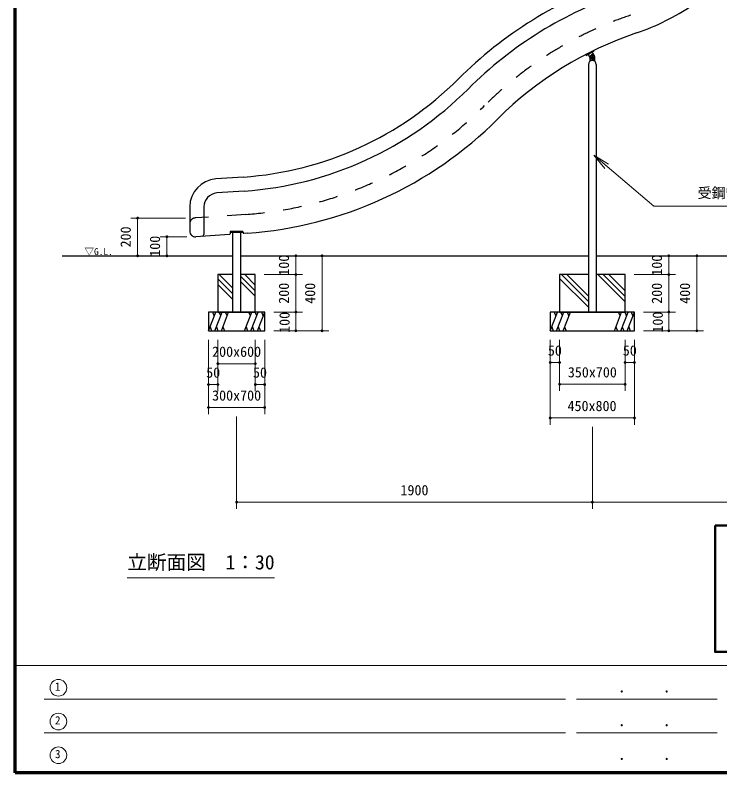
# Model space of a CAD drawing. Units: millimetres at full size, sheet at 1:30, with parts at other scales. Extents: x 450 to 12150, y 450 to 8460.
# Drawn here: x 450 to 4214, y 450 to 4494 of the extents above; entities that cross this region are included whole.
import ezdxf
from ezdxf.enums import TextEntityAlignment as Align

# ---------------------------------------------------------------- set-up
doc = ezdxf.new("R2010")
doc.units = ezdxf.units.MM
doc.header["$LTSCALE"] = 30
doc.linetypes.add('USER1', pattern=[6.666666, 3.333333, -3.333333])
doc.linetypes.add('USER2', pattern=[0.2375, 0.15, -0.0375, 0.0125, -0.0375])
for name, color, linetype, lineweight in [('D-BMK', 2, 'USER2', 13), ('D-STR-DIM\u3000寸法線、寸法値', 7, 'Continuous', 13), ('D-STR-HTXT\u3000旗上げ', 7, 'Continuous', 13), ('D-STR-TXT\u3000文字列', 7, 'Continuous', 13), ('D-STR\u3000構造物外形線', 1, 'Continuous', 25), ('D-TTL', 7, 'Continuous', 70), ('D-TTL-FRAM', 7, 'Continuous', 13), ('D-TTL-FRAM\u3000タイトル枠、凡例図枠', 2, 'Continuous', 50), ('D-TTL-TXT', 7, 'Continuous', 13)]:
    doc.layers.add(name, color=color, linetype=linetype, lineweight=lineweight)
doc.styles.add('ＭＳ ゴシック', font='')
doc.styles.get('ＭＳ ゴシック').set_extended_font_data('MS Gothic')

# ---------------------------------------------------------------- blocks, each defined once
blk = doc.blocks.new('filled_dot')
at = {"color": 0, "linetype": 'Continuous', "lineweight": -2, "const_width": 1.25}
blk.add_lwpolyline([(-0.625, 0, 1), (0.625, 0, 1)], format="xyb", close=True, dxfattribs=at)
blk = doc.blocks.new('open_arrow')
at = {"color": 0, "linetype": 'Continuous', "lineweight": -2}
blk.add_lwpolyline([(7.5, 1.25), (0, 0), (7.5, -1.25)], dxfattribs=at)

msp = doc.modelspace()

# ---------------------------------------------------------------- linework, layer by layer
at = {"layer": 'D-BMK'}
for p, q in [((3520.19, 4270.38), (3545.39, 4270.38)), ((3532.79, 4257.78), (3532.79, 4282.98))]:
    msp.add_line(p, q, dxfattribs=at)
at = {"layer": 'D-STR-DIM\u3000寸法線、寸法値'}
for p, q in [((1360.16, 3411.02), (1068.32, 3411.02)), ((1104.32, 3209.35), (1104.32, 3411.02)), ((1366.88, 3311.35), (1224.6, 3311.35)), ((1260.6, 3311.35), (1260.6, 3209.35)), ((1334.79, 3209.35), (1068.32, 3209.35)), ((1571.19, 3209.35), (1224.6, 3209.35)), ((1780.79, 3209.35), (1985.24, 3209.35)), ((1783.24, 3209.35), (2125.24, 3209.35)), ((1949.24, 3109.35), (1949.24, 3209.35)), ((2089.24, 2809.35), (2089.24, 3209.35)), ((3755.79, 3209.35), (3977.24, 3209.35)), ((3803.49, 3209.35), (4127.24, 3209.35)), ((3941.24, 3109.35), (3941.24, 3209.35)), ((4091.24, 2809.35), (4091.24, 3209.35)), ((1780.79, 3109.35), (1985.24, 3109.35)), ((1780.79, 3109.35), (1985.24, 3109.35)), ((1949.24, 2909.35), (1949.24, 3109.35)), ((3755.79, 3109.35), (3977.24, 3109.35)), ((3755.79, 3109.35), (3977.24, 3109.35)), ((3941.24, 2909.35), (3941.24, 3109.35)), ((1830.79, 2909.35), (1985.24, 2909.35)), ((1830.79, 2909.35), (1985.24, 2909.35)), ((1949.24, 2809.35), (1949.24, 2909.35)), ((3805.79, 2909.35), (3977.24, 2909.35)), ((3805.79, 2909.35), (3977.24, 2909.35)), ((3941.24, 2809.35), (3941.24, 2909.35)), ((1830.79, 2809.35), (1985.24, 2809.35)), ((1830.79, 2809.35), (2125.24, 2809.35)), ((3805.79, 2809.35), (3977.24, 2809.35)), ((3805.79, 2809.35), (4127.24, 2809.35)), ((1482.79, 2761.35), (1482.79, 2486.3)), ((1482.79, 2761.35), (1482.79, 2363.93)), ((1532.79, 2761.35), (1532.79, 2486.3)), ((1532.79, 2761.35), (1532.79, 2597.72)), ((1732.79, 2761.35), (1732.79, 2597.72)), ((1732.79, 2761.35), (1732.79, 2486.3)), ((1782.79, 2761.35), (1782.79, 2486.3)), ((1782.79, 2761.35), (1782.79, 2363.93)), ((3307.79, 2761.35), (3307.79, 2603.96)), ((3307.79, 2761.35), (3307.79, 2308.02)), ((3357.79, 2761.35), (3357.79, 2603.96)), ((3357.79, 2761.35), (3357.79, 2487.94)), ((3707.79, 2761.35), (3707.79, 2487.94)), ((3707.79, 2761.35), (3707.79, 2603.96)), ((3757.79, 2761.35), (3757.79, 2603.96)), ((3757.79, 2761.35), (3757.79, 2308.02)), ((1732.79, 2633.72), (1532.79, 2633.72)), ((3357.79, 2639.96), (3307.79, 2639.96)), ((3757.79, 2639.96), (3707.79, 2639.96)), ((1532.79, 2522.3), (1482.79, 2522.3)), ((1782.79, 2522.3), (1732.79, 2522.3)), ((3707.79, 2523.94), (3357.79, 2523.94)), ((1782.79, 2399.93), (1482.79, 2399.93)), ((1632.79, 2351.93), (1632.79, 1858.74)), ((3757.79, 2344.02), (3307.79, 2344.02)), ((3532.79, 2296.02), (3532.79, 1858.74)), ((3532.79, 2296.02), (3532.79, 1858.74)), ((3532.79, 1894.74), (1632.79, 1894.74)), ((5532.79, 1894.74), (3532.79, 1894.74))]:
    msp.add_line(p, q, dxfattribs=at)
at = {"layer": 'D-STR-HTXT\u3000旗上げ'}
msp.add_lwpolyline([(3540.57, 3745.76), (3860.92, 3474.56), (3872.92, 3474.56), (4686.74, 3474.56), (4279.83, 3474.56)], dxfattribs=at)
at = {"layer": 'D-STR-TXT\u3000文字列'}
msp.add_line((1048.31, 1491.62), (1835.81, 1491.62), dxfattribs=at)
at = {"layer": 'D-STR\u3000構造物外形線'}
for p, q in [((3500.71, 4277.84), (3540.55, 4300.84)), ((3538.55, 4304.31), (3540.55, 4300.84)), ((3498.71, 4281.31), (3500.71, 4277.84)), ((3520.29, 4270.38), (3520.29, 4247.88)), ((3545.29, 4247.88), (3545.29, 4270.38)), ((3511.79, 4231.01), (3511.79, 2909.35)), ((3553.79, 4231.01), (3553.79, 2909.35)), ((1668.84, 3629.85), (1522.33, 3619.6)), ((1674.07, 3555.03), (1527.56, 3544.78)), ((1382.79, 3469.97), (1382.79, 3341.28)), ((1457.79, 3469.97), (1457.79, 3323.68)), ((1595, 3323.95), (1414.88, 3311.35)), ((1597.79, 3336.35), (1597.79, 3326.94)), ((1664.79, 3339.35), (1600.79, 3339.35)), ((1664.79, 3333.35), (1600.79, 3333.35)), ((1611.44, 3333.35), (1611.44, 2909.35)), ((1654.14, 3333.35), (1654.14, 2909.35)), ((1667.79, 3336.35), (1667.79, 3332.26)), ((1689.77, 3330.58), (1671, 3329.26)), ((701.24, 3209.35), (1611.44, 3209.35)), ((1654.14, 3209.35), (3511.79, 3209.35)), ((3553.79, 3209.35), (5481.99, 3209.35)), ((1532.79, 3086.88), (1611.44, 3008.23)), ((1540.01, 3109.35), (1611.44, 3037.93)), ((1654.14, 3101.53), (1732.79, 3022.88)), ((1676.01, 3109.35), (1732.79, 3052.58)), ((3357.79, 3089.18), (3511.79, 2935.18)), ((3367.31, 3109.35), (3511.79, 2964.88)), ((3397.01, 3109.35), (3511.79, 2994.58)), ((3561.62, 3109.35), (3707.79, 2963.18)), ((3591.31, 3109.35), (3707.79, 2992.88)), ((3621.01, 3109.35), (3707.79, 3022.58)), ((1532.79, 3057.18), (1611.44, 2978.53)), ((1654.14, 3071.83), (1732.79, 2993.18)), ((1482.79, 2809.35), (1521.69, 2909.35)), ((1513.68, 2888.75), (1505.66, 2909.35)), ((1517.1, 2809.35), (1556, 2909.35)), ((1547.98, 2888.75), (1539.97, 2909.35)), ((1551.41, 2809.35), (1590.31, 2909.35)), ((1582.29, 2888.75), (1574.28, 2909.35)), ((1675.28, 2809.35), (1714.18, 2909.35)), ((1706.16, 2888.75), (1698.15, 2909.35)), ((1709.58, 2809.35), (1748.48, 2909.35)), ((1740.47, 2888.75), (1732.46, 2909.35)), ((1743.89, 2809.35), (1782.79, 2909.35)), ((1774.78, 2888.75), (1766.76, 2909.35)), ((3307.79, 2809.35), (3346.69, 2909.35)), ((3338.68, 2888.75), (3330.66, 2909.35)), ((3342.1, 2809.35), (3381, 2909.35)), ((3372.98, 2888.75), (3364.97, 2909.35)), ((3376.41, 2809.35), (3415.31, 2909.35)), ((3407.29, 2888.75), (3399.28, 2909.35)), ((3650.28, 2809.35), (3689.18, 2909.35)), ((3681.16, 2888.75), (3673.15, 2909.35)), ((3684.58, 2809.35), (3723.48, 2909.35)), ((3715.47, 2888.75), (3707.46, 2909.35)), ((3718.89, 2809.35), (3757.79, 2909.35)), ((3749.78, 2888.75), (3741.76, 2909.35)), ((1490.81, 2829.96), (1498.82, 2809.35)), ((1525.11, 2829.96), (1533.13, 2809.35)), ((1559.42, 2829.96), (1567.43, 2809.35)), ((1683.29, 2829.96), (1691.31, 2809.35)), ((1717.6, 2829.96), (1725.61, 2809.35)), ((1751.91, 2829.96), (1759.92, 2809.35)), ((3315.81, 2829.96), (3323.82, 2809.35)), ((3350.11, 2829.96), (3358.13, 2809.35)), ((3384.42, 2829.96), (3392.43, 2809.35)), ((3658.29, 2829.96), (3666.31, 2809.35)), ((3692.6, 2829.96), (3700.61, 2809.35)), ((3726.91, 2829.96), (3734.92, 2809.35))]:
    msp.add_line(p, q, dxfattribs=at)
at = {"layer": 'D-STR\u3000構造物外形線', "linetype": 'USER1'}
msp.add_line((1682.79, 3430.33), (1410.7, 3411.31), dxfattribs=at)
at = {"layer": 'D-STR\u3000構造物外形線'}
for points in [[(3543.62, 4276.63), (3532.37, 4296.12), (3510.72, 4283.62), (3521.97, 4264.13)], [(1611.44, 3109.35), (1532.79, 3109.35), (1532.79, 2909.35)], [(1532.79, 2909.35), (1732.79, 2909.35), (1732.79, 3109.35), (1654.14, 3109.35)], [(3511.79, 3109.35), (3357.79, 3109.35), (3357.79, 2909.35)], [(3357.79, 2909.35), (3707.79, 2909.35), (3707.79, 3109.35), (3553.79, 3109.35)]]:
    msp.add_lwpolyline(points, dxfattribs=at)
for points in [[(3531.04, 4273.41), (3529.29, 4270.38), (3531.04, 4267.35), (3534.54, 4267.35), (3536.29, 4270.38), (3534.54, 4273.41)], [(1482.79, 2809.35), (1782.79, 2809.35), (1782.79, 2909.35), (1482.79, 2909.35)], [(3307.79, 2809.35), (3757.79, 2809.35), (3757.79, 2909.35), (3307.79, 2909.35)]]:
    msp.add_lwpolyline(points, close=True, dxfattribs=at)
msp.add_circle((3532.79, 4270.38), 9, dxfattribs=at)
for centre, radius, start, end in [((2961.47, 6330.67), 2100, 297.32018, 315), ((4371.71, 2597.03), 2200, 108.48707, 135), ((4371.71, 2597.03), 2125, 108.48707, 135), ((3420.43, 5442.22), 1100, 288.48707, 297.32018), ((4371.71, 2597.03), 1900, 108.48707, 135), ((3532.79, 4231.01), 21, 0, 180), ((3532.79, 4270.38), 12.5, 0, 180), ((3532.79, 4270.38), 12.5, 210, 30), ((1543.28, 5425.46), 1800, 274, 315), ((1543.28, 5425.46), 1875, 274, 315), ((1543.28, 5425.46), 2100, 274, 315), ((1532.79, 3469.97), 150, 94, 180), ((1532.79, 3469.97), 75, 94, 180), ((1412.79, 3341.28), 30, 180, 274), ((1447.79, 3323.68), 10, 274, 0), ((1594.79, 3326.94), 3, 274, 0), ((1600.79, 3336.35), 3, 90, 180), ((1664.79, 3336.35), 3, 0, 90), ((1670.79, 3332.26), 3, 180, 274)]:
    msp.add_arc(centre, radius, start, end, dxfattribs=at)
at = {"layer": 'D-STR\u3000構造物外形線', "linetype": 'USER1'}
for centre, radius, start, end in [((4371.71, 2597.03), 2000, 108.48707, 135), ((1543.28, 5425.46), 2000, 274, 315), ((1412.79, 3381.38), 30, 94, 180)]:
    msp.add_arc(centre, radius, start, end, dxfattribs=at)
at = {"layer": 'D-TTL'}
msp.add_lwpolyline([(450, 450), (450, 8460), (12150, 8460), (12150, 450)], close=True, dxfattribs=at)
at = {"layer": 'D-TTL-FRAM'}
for p, q in [((450, 1023.66), (12150, 1023.66)), ((3388.84, 843.66), (605.1, 843.66)), ((4198.84, 843.66), (3448.84, 843.66)), ((3388.84, 663.66), (605.1, 663.66)), ((4198.84, 663.66), (3448.84, 663.66))]:
    msp.add_line(p, q, dxfattribs=at)
at = {"layer": 'D-TTL-FRAM\u3000タイトル枠、凡例図枠'}
msp.add_lwpolyline([(4188.67, 1770.05), (7504.18, 1770.05), (7504.18, 1095.33), (4188.67, 1095.33)], close=True, dxfattribs=at)
at = {"layer": 'D-TTL-TXT'}
for centre in [(680.98, 903.79), (680.98, 723.79), (680.98, 543.79)]:
    msp.add_circle(centre, 44.42, dxfattribs=at)

# ---------------------------------------------------------------- block references
at = {"layer": 'D-STR-DIM\u3000寸法線、寸法値', "xscale": 6, "yscale": 6}
for p, rotation in [((1104.32, 3411.02), 270), ((1260.6, 3311.35), 270), ((1104.32, 3209.35), 90), ((1260.6, 3209.35), 90), ((1949.24, 3209.35), 270), ((2089.24, 3209.35), 270), ((3941.24, 3209.35), 270), ((4091.24, 3209.35), 270), ((1949.24, 3109.35), 90), ((1949.24, 3109.35), 270), ((3941.24, 3109.35), 90), ((3941.24, 3109.35), 270), ((1949.24, 2909.35), 90), ((1949.24, 2909.35), 270), ((3941.24, 2909.35), 90), ((3941.24, 2909.35), 270), ((1949.24, 2809.35), 90), ((2089.24, 2809.35), 90), ((3941.24, 2809.35), 90), ((4091.24, 2809.35), 90), ((1732.79, 2633.72), 180), ((3357.79, 2639.96), 180), ((3757.79, 2639.96), 180), ((1532.79, 2522.3), 180), ((1782.79, 2522.3), 180), ((3707.79, 2523.94), 180), ((1782.79, 2399.93), 180), ((3757.79, 2344.02), 180), ((3532.79, 1894.74), 180)]:
    msp.add_blockref('filled_dot', p, dxfattribs=dict(at, rotation=rotation))
for p in [(1532.79, 2633.72), (3307.79, 2639.96), (3707.79, 2639.96), (1482.79, 2522.3), (1732.79, 2522.3), (3357.79, 2523.94), (1482.79, 2399.93), (3307.79, 2344.02), (1632.79, 1894.74), (3532.79, 1894.74)]:
    msp.add_blockref('filled_dot', p, dxfattribs=at)
at = {"layer": 'D-STR-HTXT\u3000旗上げ', "xscale": 12, "yscale": 12, "rotation": 319.7}
msp.add_blockref('open_arrow', (3540.57, 3745.76), dxfattribs=at)

# ---------------------------------------------------------------- texts
at = {"layer": 'D-STR-DIM\u3000寸法線、寸法値', "style": 'ＭＳ ゴシック'}
for s, p in [('200', (1040.19, 3310.19)), ('100', (1196.47, 3260.35)), ('100', (1885.11, 3159.35)), ('100', (3877.11, 3159.35)), ('200', (1885.11, 3009.35)), ('400', (2025.11, 3009.35)), ('200', (3877.11, 3009.35)), ('400', (4027.11, 3009.35)), ('100', (1888.43, 2854.16)), ('100', (3881.82, 2855.59))]:
    msp.add_text(s, height=54.99, rotation=90, dxfattribs=at).set_placement(p, align=Align.MIDDLE_CENTER)
for s, p in [('200x600', (1632.79, 2697.85)), ('50', (3332.79, 2704.1)), ('50', (3732.79, 2704.1)), ('50', (1507.79, 2586.43)), ('50', (1757.79, 2586.43)), ('350x700', (3532.79, 2588.07)), ('300x700', (1632.79, 2464.06)), ('450x800', (3531.15, 2408.15)), ('1900', (2582.79, 1958.87))]:
    msp.add_text(s, height=54.99, dxfattribs=at).set_placement(p, align=Align.MIDDLE_CENTER)
at = {"layer": 'D-STR-HTXT\u3000旗上げ', "style": 'ＭＳ ゴシック'}
msp.add_text('受鋼管 φ42.7x3.5', height=54.99, dxfattribs=at).set_placement((4713.13, 3501.19), align=Align.BOTTOM_RIGHT)
at = {"layer": 'D-STR-TXT\u3000文字列', "style": 'ＭＳ ゴシック'}
for s, height, p in [('▽G.L.', 36.66, (971.01, 3202.62)), ('立断面図\u30001：30', 76.98, (1835.81, 1512.62))]:
    msp.add_text(s, height=height, dxfattribs=at).set_placement(p, align=Align.BOTTOM_RIGHT)
at = {"layer": 'D-TTL-FRAM', "style": 'ＭＳ ゴシック'}
for p in [(3667.49, 859.26), (3907.49, 859.26), (3667.49, 679.26), (3907.49, 679.26), (3667.49, 499.26), (3907.49, 499.26)]:
    msp.add_text('.', height=65.98, dxfattribs=at).set_placement(p, align=Align.BOTTOM_LEFT)
at = {"layer": 'D-TTL-TXT', "style": 'ＭＳ ゴシック'}
for s, p in [('1', (662.65, 875.28)), ('2', (662.65, 695.28)), ('3', (662.65, 515.28))]:
    msp.add_text(s, height=43.99, dxfattribs=at).set_placement(p, align=Align.BOTTOM_LEFT)

doc.saveas('drawing.dxf')
